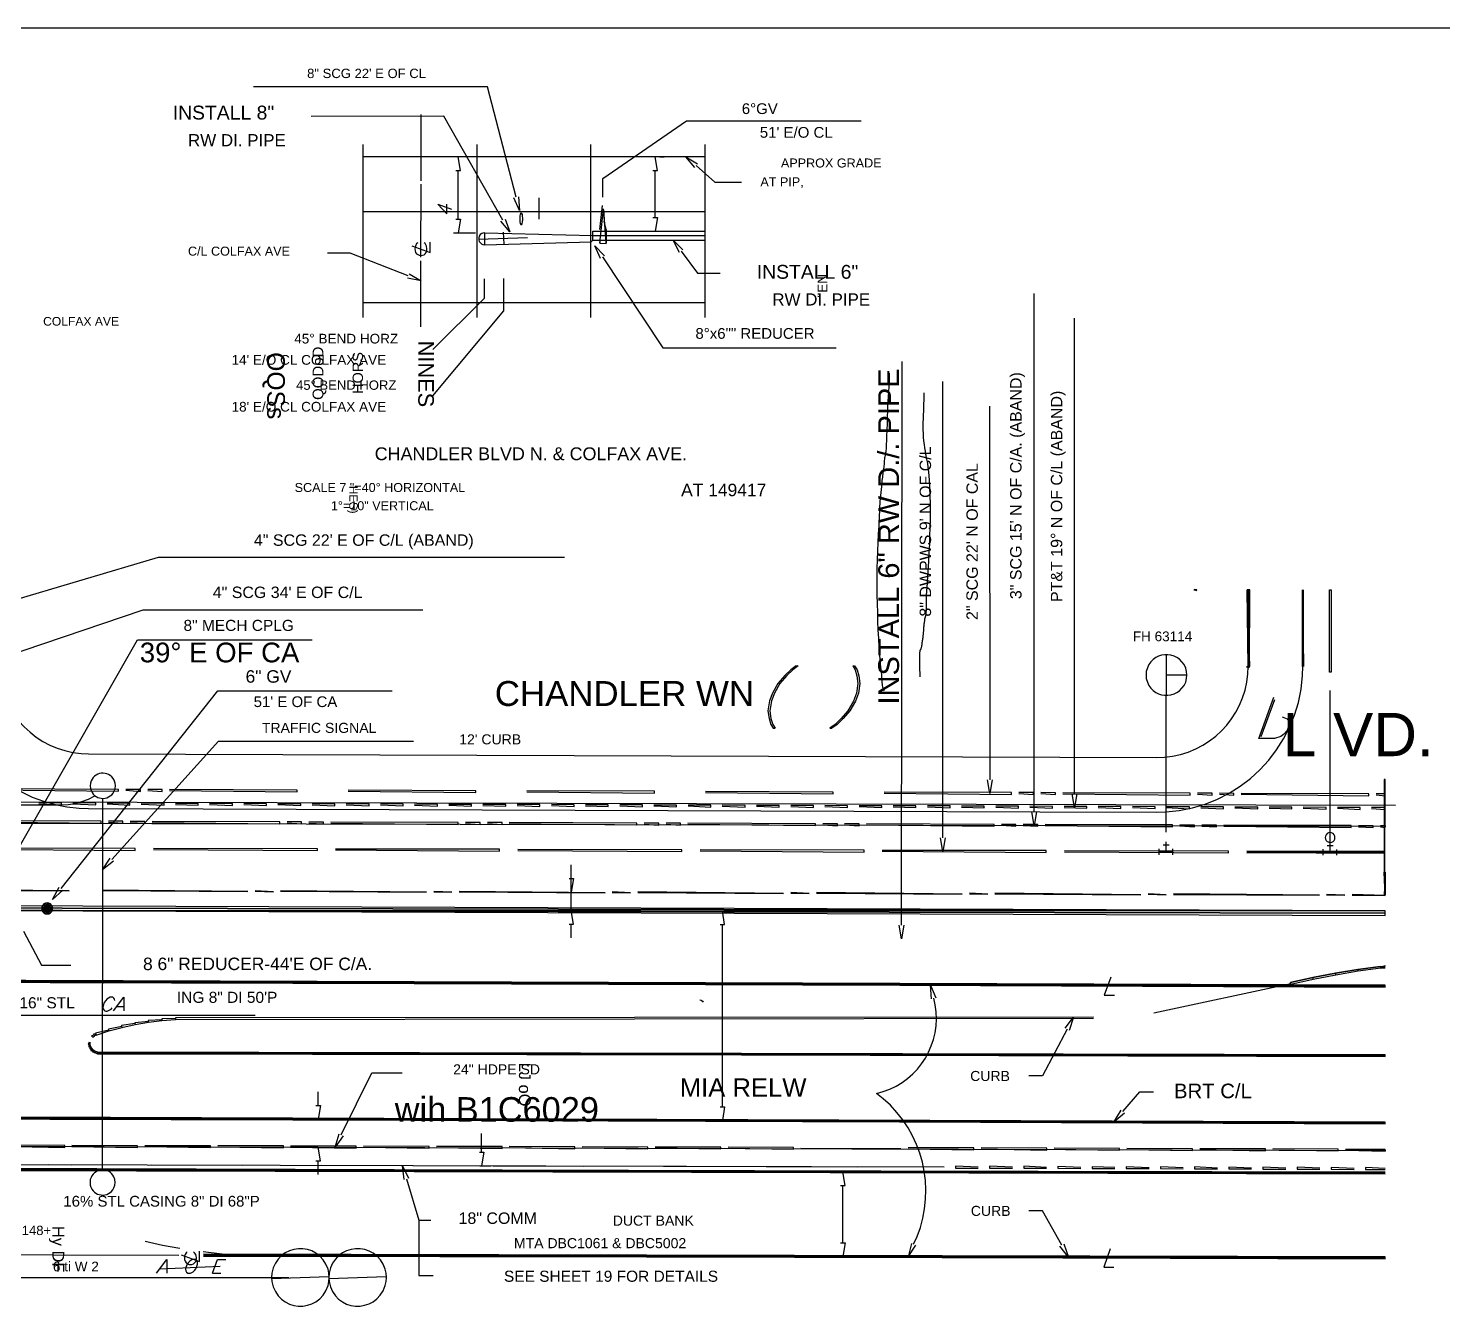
# Model space of a CAD drawing. Header units: feet. Extents: x 13 to 426, y 12 to 285.
# Drawn here: x 151 to 306.3, y 144.6 to 284.9 of the extents above; entities that cross this region are included whole.
import ezdxf
from ezdxf.enums import TextEntityAlignment as Align

# ---------------------------------------------------------------- set-up
doc = ezdxf.new("R2010")
doc.units = ezdxf.units.FT
for name, color, linetype in [('AGUA', 1, 'CONTINUOUS'), ('AGUA_HIERRO', 5, 'CONTINUOUS'), ('CABLEADO', 4, 'CONTINUOUS'), ('DRENAJE', 3, 'CONTINUOUS'), ('EJE_VIA', 7, 'CONTINUOUS'), ('GAS', 30, 'CONTINUOUS'), ('TEXTO', 7, 'CONTINUOUS')]:
    doc.layers.add(name, color=color, linetype=linetype)
doc.styles.add('CAD_TEXT', font='Arial')

msp = doc.modelspace()

# ---------------------------------------------------------------- linework, layer by layer
at = {"layer": 'AGUA'}
for p, q in [((246.87, 186.53), (246.92, 248.37)), ((251.4, 196.12), (251.4, 246.17)), ((275.9, 196.73), (275.92, 211.73)), ((51.04, 200.28), (301.08, 199.7)), ((51.15, 197.95), (300.03, 197.37)), ((148.33, 176.65), (175.92, 176.65))]:
    msp.add_line(p, q, dxfattribs=at)
for points in [[(203.12, 263.87), (196.65, 275.28), (182.08, 275.25)], [(214.03, 259.83), (220.68, 249.85), (239.7, 249.85)], [(245.52, 247.09), (245.52, 246.91), (245.52, 246.72), (245.51, 246.54), (245.51, 246.35), (245.5, 246.16), (245.49, 245.97), (245.48, 245.79), (245.47, 245.6), (245.46, 245.42), (245.45, 245.23), (245.44, 245.05), (245.43, 244.87), (245.41, 244.69), (245.4, 244.52), (245.39, 244.35), (245.37, 244.18), (245.36, 243.94), (245.34, 243.71), (245.33, 243.47), (245.32, 243.23), (245.31, 242.99), (245.31, 242.74), (245.3, 242.5), (245.3, 242.26), (245.29, 242.02), (245.28, 241.78), (245.28, 241.54), (245.27, 241.3), (245.26, 241.07), (245.25, 240.84), (245.24, 240.62), (245.23, 240.4), (245.22, 240.26), (245.22, 240.12), (245.21, 239.98), (245.21, 239.84), (245.2, 239.69), (245.2, 239.55), (245.19, 239.41), (245.19, 239.28), (245.18, 239.14), (245.18, 239), (245.17, 238.86), (245.16, 238.73), (245.14, 238.6), (245.13, 238.47), (245.11, 238.34), (245.08, 238.21), (245.05, 238.06), (245.02, 237.91), (245, 237.78), (244.98, 237.64), (244.97, 237.51), (244.95, 237.37), (244.95, 237.22), (244.94, 237.05), (244.93, 236.91), (244.92, 236.77), (244.9, 236.64), (244.87, 236.52), (244.85, 236.39), (244.83, 236.27), (244.81, 236.15), (244.8, 236.03), (244.78, 235.84), (244.77, 235.66), (244.75, 235.48), (244.72, 235.3), (244.7, 235.11), (244.68, 234.93), (244.66, 234.75), (244.65, 234.57), (244.63, 234.4), (244.62, 234.23), (244.6, 234.06), (244.58, 233.9), (244.56, 233.74), (244.54, 233.58), (244.52, 233.42), (244.51, 233.26), (244.49, 233.08), (244.48, 232.9), (244.47, 232.72), (244.46, 232.53), (244.45, 232.35), (244.45, 232.16), (244.44, 231.98), (244.43, 231.79), (244.42, 231.61), (244.41, 231.43), (244.4, 231.24), (244.4, 231.06), (244.39, 230.88), (244.38, 230.7), (244.37, 230.53), (244.36, 230.35), (244.3, 229.43), (244.25, 228.49), (244.22, 227.55), (244.19, 226.59), (244.17, 225.64), (244.16, 224.68), (244.16, 223.71), (244.17, 222.75), (244.19, 221.79), (244.21, 220.83), (244.24, 219.87), (244.28, 218.92), (244.33, 217.98), (244.38, 217.05), (244.44, 216.13), (244.51, 215.22), (244.52, 215.07), (244.54, 214.92), (244.56, 214.77), (244.58, 214.63), (244.6, 214.49), (244.62, 214.35), (244.63, 214.2), (244.65, 214.06), (244.66, 213.86), (244.67, 213.76), (244.68, 213.65), (244.68, 213.55), (244.69, 213.45), (244.7, 213.35), (244.71, 213.15), (244.73, 212.97), (244.75, 212.8), (244.78, 212.66), (244.81, 212.55), (244.84, 212.45), (244.88, 212.34), (244.92, 212.23)], [(249.31, 244.91), (249.3, 244.52), (249.3, 244.12), (249.29, 243.72), (249.27, 243.32), (249.26, 242.91), (249.24, 242.5), (249.23, 242.09), (249.22, 241.68), (249.22, 241.27), (249.22, 240.86), (249.23, 240.46), (249.25, 240.06), (249.28, 239.66), (249.33, 239.27), (249.38, 238.88), (249.45, 238.51), (249.47, 238.4), (249.49, 238.29), (249.5, 238.18), (249.52, 238.07), (249.54, 237.96), (249.55, 237.85), (249.57, 237.74), (249.6, 237.63), (249.63, 237.5), (249.67, 237.37), (249.7, 237.23), (249.73, 237.12), (249.83, 236.22), (249.9, 235.37), (249.95, 234.51), (249.98, 233.64), (250, 232.77), (250, 231.88), (250, 231), (249.98, 230.11), (249.95, 229.22), (249.92, 228.34), (249.87, 227.46), (249.82, 226.59), (249.77, 225.73), (249.72, 224.88), (249.66, 224.04), (249.6, 223.22), (249.59, 223.03), (249.58, 222.85), (249.58, 222.67), (249.58, 222.48), (249.58, 222.3), (249.58, 222.12), (249.58, 221.94), (249.58, 221.76), (249.58, 221.57), (249.57, 221.39), (249.57, 221.21), (249.55, 221.03), (249.54, 220.85), (249.52, 220.67), (249.49, 220.49), (249.45, 220.31), (249.43, 220.2), (249.4, 220.09), (249.38, 219.98), (249.37, 219.87), (249.35, 219.77), (249.33, 219.66), (249.32, 219.55), (249.31, 219.44), (249.3, 219.33), (249.29, 219.23), (249.28, 219.13), (249.27, 219.03), (249.26, 218.83), (249.25, 218.63), (249.24, 218.44), (249.22, 218.25), (249.2, 218.04), (249.18, 217.94), (249.16, 217.84), (249.14, 217.73), (249.12, 217.62), (249.11, 217.51), (249.09, 217.4), (249.08, 217.29), (249.06, 217.18), (249.04, 217.07), (249.02, 216.97), (248.97, 216.84), (248.92, 216.72), (248.89, 216.62), (248.85, 216.36), (248.84, 216.19), (248.83, 216.02), (248.82, 215.85), (248.82, 215.67), (248.82, 215.5), (248.82, 215.32), (248.83, 215.15), (248.83, 214.97), (248.84, 214.8), (248.85, 214.62), (248.85, 214.45), (248.86, 214.28), (248.86, 214.1), (248.87, 213.93), (248.87, 213.76)], [(264.55, 200.95), (278.55, 200.8), (278.55, 201), (264.55, 201.05)]]:
    msp.add_lwpolyline(points, dxfattribs=at)
at = {"layer": 'AGUA_HIERRO'}
for points in [[(136.58, 188.42), (136.58, 188.17), (299.95, 187.6), (299.95, 188.1), (136.58, 188.67), (136.58, 188.42)], [(136.58, 188.17), (299.95, 187.85), (299.95, 188.1)], [(299.95, 187.6), (299.95, 187.85), (136.58, 188.17)]]:
    msp.add_lwpolyline(points, dxfattribs=at)
at = {"layer": 'CABLEADO'}
msp.add_line((51.39, 162.56), (300.02, 161.81), dxfattribs=at)
at = {"layer": 'DRENAJE'}
msp.add_lwpolyline([(185.35, 163.52), (188.73, 170.33), (192.05, 170.33)], dxfattribs=at)
at = {"layer": 'EJE_VIA'}
for p, q in [((194.13, 268.2), (194.13, 275.45)), ((223.25, 274.77), (242.43, 274.77)), ((187.77, 253.2), (187.77, 272.17)), ((200.28, 253.2), (200.28, 272.17)), ((212.78, 253.2), (212.78, 272.17)), ((225.3, 253.2), (225.3, 272.17)), ((187.77, 270.85), (225.3, 270.85)), ((220.33, 270.83), (220.83, 270.83)), ((198.2, 263.98), (198.2, 269.33)), ((219.83, 264.17), (219.83, 269.33)), ((194.12, 259.8), (194.13, 267.8)), ((195.97, 265.63), (197.47, 265.08)), ((207.08, 263.97), (207.08, 266.33)), ((213.75, 262.85), (214.03, 265.48)), ((187.77, 264.83), (225.3, 264.83)), ((213.75, 261.33), (214.17, 265.1)), ((214.45, 261.32), (214.2, 265)), ((214.2, 264.33), (214.22, 263.72)), ((197.7, 262.48), (200.12, 262.48)), ((201.12, 262.48), (212.97, 262.17)), ((201.12, 261.15), (201.12, 262.48)), ((203.15, 262.55), (203.2, 261.22)), ((212.97, 262.67), (225.3, 262.67)), ((214.43, 262.83), (214.23, 263.77)), ((200.45, 261.8), (205.82, 261.97)), ((201.12, 261.15), (212.8, 261.5)), ((212.97, 262.17), (225.3, 262.17)), ((212.97, 261.67), (225.3, 261.67)), ((213.75, 261.87), (213.77, 261.33)), ((213.77, 261.33), (214.45, 261.32)), ((194.12, 252.15), (194.12, 259.4)), ((203.22, 253.93), (203.22, 257.45)), ((187.77, 254.83), (225.3, 254.83)), ((195.43, 244.58), (203.22, 253.93)), ((265.85, 200.93), (265.85, 253.13)), ((284.78, 223.33), (285.07, 214.9)), ((284.78, 223.33), (284.92, 214.9)), ((290.88, 223.32), (290.97, 214.9)), ((290.88, 223.32), (290.92, 214.9)), ((275.93, 211.73), (275.95, 216.22)), ((286.07, 207.02), (287.72, 211.52)), ((286.35, 207.23), (287.85, 211.3)), ((293.9, 194.52), (293.92, 212.28)), ((157.65, 205.32), (274.88, 204.92)), ((159.18, 159.68), (159.2, 200.43)), ((157.63, 199.32), (170.22, 199.28)), ((170.22, 199.28), (262.05, 198.97)), ((262.05, 198.97), (274.87, 198.92)), ((275.9, 194.57), (275.9, 195.65)), ((275.13, 194.25), (275.13, 194.9)), ((275.13, 194.57), (276.65, 194.57)), ((275.57, 195.33), (276.22, 195.33)), ((276.65, 194.25), (276.65, 194.9)), ((293.13, 194.2), (293.13, 194.85)), ((293.13, 194.52), (294.65, 194.52)), ((293.57, 195.28), (294.22, 195.27)), ((294.65, 194.2), (294.65, 194.83)), ((210.62, 188.15), (210.62, 193.13)), ((227.08, 188.1), (228.2, 188.1)), ((210.62, 185.15), (210.62, 186.65)), ((227.2, 166.58), (227.2, 186.6)), ((274.57, 176.9), (289.58, 180.13)), ((160.78, 177.62), (161.5, 177.62)), ((182.83, 166.73), (182.83, 168.23)), ((225.65, 165.08), (228.2, 165.08)), ((200.78, 161.63), (200.78, 163.68)), ((149.5, 160.27), (251.53, 160)), ((153.25, 160.27), (155.75, 160.25)), ((164.5, 160.23), (174.5, 160.2)), ((182.83, 159.18), (182.83, 160.68)), ((183.25, 160.18), (193.25, 160.15)), ((200.57, 160.13), (201.78, 160.13)), ((202, 160.13), (212, 160.1)), ((220.75, 160.08), (223.25, 160.07)), ((232, 160.05), (242, 160.02)), ((240.92, 159.48), (241.42, 159.48)), ((240.42, 151.67), (240.42, 157.98)), ((165.5, 148.83), (172.1, 149.12)), ((239.43, 150.17), (239.92, 150.17)), ((148.32, 147.88), (179.63, 147.88)), ((171.23, 148.33), (172.17, 148.33))]:
    msp.add_line(p, q, dxfattribs=at)
for points in [[(426.22, 284.92), (12.6, 284.92), (12.6, 12.08)], [(214.08, 266.4), (214.08, 268.45), (223.25, 274.77)], [(197.95, 269.33), (198.45, 269.33), (198.2, 270.83)], [(219.58, 269.33), (220.08, 269.33), (219.83, 270.83)], [(224.17, 269.65), (223.2, 270.83), (224.48, 270.03)], [(224.33, 269.85), (226.38, 268.02), (229.3, 268.02)], [(195.97, 265.63), (196.97, 264.55), (196.97, 265.62)], [(204.82, 266.43), (204.95, 264.92), (204.33, 266.32)], [(197.95, 263.98), (198.45, 263.98), (198.2, 262.48)], [(203.35, 263.98), (203.87, 262.57), (202.9, 263.75)], [(205.3, 264.02), (205.3, 264.13), (205.28, 264.27), (205.27, 264.38), (205.25, 264.48), (205.2, 264.61), (205.08, 264.63), (205.02, 264.52), (204.98, 264.32), (204.97, 264.2), (204.97, 263.82), (204.98, 263.7), (205.02, 263.5), (205.08, 263.39), (205.19, 263.39), (205.24, 263.51), (205.27, 263.65), (205.28, 263.77), (205.3, 263.88), (205.3, 264.02)], [(219.58, 264.17), (220.08, 264.17), (219.83, 262.67)], [(201.12, 262.48), (200.92, 262.45), (200.81, 262.4), (200.63, 262.28), (200.51, 262.11), (200.46, 261.92), (200.46, 261.73), (200.52, 261.54), (200.64, 261.37), (200.81, 261.23), (200.92, 261.18), (201.12, 261.15)], [(212.8, 261.5), (212.97, 261.67), (212.97, 262.67)], [(214.43, 262.83), (214.45, 261.5), (214.45, 261.33)], [(193.12, 261.05), (195.12, 260.33), (195.12, 261.47)], [(193.78, 261.38), (193.65, 261.3), (193.51, 261), (193.46, 260.73), (193.47, 260.51), (193.53, 260.33), (193.64, 260.19), (193.78, 260.09), (193.94, 260.02), (194.12, 260), (194.29, 260.02), (194.46, 260.08), (194.6, 260.19), (194.7, 260.33), (194.77, 260.51), (194.78, 260.73), (194.72, 261), (194.58, 261.3), (194.47, 261.38)], [(213.83, 259.68), (213.2, 261.07), (214.25, 259.97)], [(222.48, 260.32), (221.8, 261.67), (222.88, 260.6)], [(192.73, 257.75), (186.35, 260.25), (183.87, 260.25)], [(222.68, 260.47), (224.47, 258.05), (226.97, 258.05)], [(192.82, 257.98), (194.13, 257.22), (192.63, 257.52)], [(201.07, 257.42), (201.07, 255.27), (195.43, 249.68)], [(278.95, 223.33), (279.27, 223.33), (279, 223.35)], [(278.95, 223.35), (279.23, 223.23), (279.27, 223.35)], [(284.77, 214.9), (284.92, 214.9), (284.78, 223.33)], [(285.07, 214.9), (284.93, 223.33), (284.78, 223.33)], [(284.78, 223.33), (284.92, 214.9), (285.07, 214.9)], [(285.07, 214.9), (285.08, 223.33), (284.93, 223.33)], [(290.87, 214.9), (290.88, 223.32)], [(290.88, 223.32), (290.92, 214.9)], [(290.97, 214.9), (290.93, 223.32)], [(290.97, 214.9), (290.98, 223.32)], [(293.83, 214.28), (293.83, 223.32), (294.03, 223.32), (294.03, 214.28), (293.83, 214.28)], [(147.92, 191.42), (163.03, 217.82), (182.18, 217.82)], [(275.93, 213.97), (278.18, 213.97), (278.15, 214.35), (278.05, 214.73), (277.87, 215.11), (277.64, 215.42), (277.38, 215.69), (277.08, 215.9), (276.77, 216.05), (276.43, 216.15), (276.09, 216.2), (275.75, 216.2), (275.41, 216.15), (275.08, 216.04), (274.77, 215.88), (274.49, 215.68), (274.23, 215.42), (274.02, 215.12), (273.85, 214.77), (273.73, 214.37), (273.7, 213.98), (273.73, 213.58), (273.85, 213.18), (274.01, 212.83), (274.22, 212.52), (274.48, 212.27), (274.76, 212.06), (275.07, 211.9), (275.4, 211.8), (275.74, 211.74), (276.09, 211.74), (276.43, 211.79), (276.77, 211.89), (277.08, 212.04), (277.38, 212.25), (277.64, 212.51), (277.87, 212.83), (278.05, 213.2), (278.15, 213.57), (278.18, 213.97)], [(147.68, 215.35), (147.72, 214.53), (147.83, 213.63), (148.01, 212.76), (148.28, 211.92), (148.61, 211.11), (149.01, 210.34), (149.48, 209.6), (150, 208.92), (150.58, 208.28), (151.22, 207.69), (151.9, 207.16), (152.63, 206.69), (153.4, 206.29), (154.21, 205.95), (155.05, 205.68), (155.92, 205.48), (156.82, 205.37), (157.65, 205.32)], [(235.3, 214.98), (234.72, 214.55), (234.05, 213.9), (233.3, 213.05), (232.7, 211.98), (232.38, 211.13), (232.2, 210.05), (232.32, 209.2), (232.52, 208.55), (232.78, 208.12), (233, 208.12)], [(235.3, 214.98), (235.52, 214.98), (234.92, 214.55), (234.27, 213.9), (233.52, 213.05), (232.92, 211.98), (232.6, 211.12), (232.42, 210.05), (232.53, 209.2), (232.73, 208.55), (233, 208.12)], [(241.52, 214.97), (241.78, 214.53), (241.97, 213.88), (242.08, 213.03), (241.92, 211.97), (241.6, 211.1), (240.98, 210.03), (240.25, 209.18), (239.58, 208.53), (239, 208.12), (239.22, 208.12)], [(241.52, 214.97), (241.72, 214.97), (242, 214.53), (242.18, 213.88), (242.3, 213.03), (242.13, 211.97), (241.82, 211.1), (241.2, 210.03), (240.47, 209.18), (239.8, 208.53), (239.22, 208.12)], [(274.87, 198.92), (275.87, 198.95), (277.35, 199.1), (278.8, 199.39), (280.19, 199.81), (281.53, 200.34), (282.81, 201), (284.02, 201.76), (285.15, 202.62), (286.2, 203.58), (287.17, 204.63), (288.03, 205.76), (288.8, 206.96), (289.46, 208.24), (290, 209.57), (290.43, 210.97), (290.72, 212.41), (290.88, 213.9), (290.92, 214.9)], [(274.88, 204.92), (275.72, 204.95), (276.62, 205.06), (277.49, 205.26), (278.34, 205.52), (279.15, 205.86), (279.92, 206.26), (280.65, 206.73), (281.34, 207.25), (281.97, 207.84), (282.56, 208.47), (283.08, 209.15), (283.55, 209.88), (283.96, 210.65), (284.3, 211.46), (284.57, 212.31), (284.76, 213.18), (284.88, 214.08), (284.92, 214.9)], [(285.07, 214.9), (284.98, 214.77), (284.83, 214.77), (284.77, 214.9)], [(141.8, 213.33), (141.97, 212.35), (142.27, 211.03), (142.68, 209.76), (143.19, 208.53), (143.8, 207.37), (144.49, 206.26), (145.27, 205.22), (146.13, 204.25), (147.07, 203.35), (148.07, 202.53), (149.14, 201.79), (150.27, 201.14), (151.45, 200.58), (152.68, 200.12), (153.96, 199.76), (155.27, 199.5), (156.62, 199.35), (157.63, 199.32)], [(154.62, 190.53), (171.82, 212.22), (190.97, 212.22)], [(288.65, 209.37), (289.2, 209.15), (289.35, 208.93), (289.4, 208.5), (289.17, 207.87), (288.8, 207.43), (288.5, 207.22), (287.78, 207.02), (286.07, 207.02)], [(160.2, 193.72), (171.92, 206.72), (193.3, 206.72)], [(160.58, 201.82), (160.55, 202.12), (160.45, 202.42), (160.33, 202.62), (160.18, 202.79), (160.02, 202.94), (159.84, 203.05), (159.65, 203.13), (159.45, 203.18), (159.25, 203.2), (159.04, 203.19), (158.84, 203.15), (158.65, 203.09), (158.47, 202.99), (158.3, 202.87), (158.15, 202.72), (158.02, 202.55), (157.92, 202.35), (157.85, 202.12), (157.82, 201.82), (157.85, 201.52), (157.92, 201.29), (158.02, 201.08), (158.15, 200.91), (158.3, 200.76), (158.47, 200.64), (158.65, 200.54), (158.84, 200.48), (159.04, 200.44), (159.25, 200.43), (159.45, 200.46), (159.65, 200.51), (159.84, 200.59), (160.02, 200.7), (160.18, 200.84), (160.33, 201.01), (160.45, 201.22), (160.55, 201.52), (160.58, 201.82)], [(256.8, 202.48), (256.55, 200.98), (256.3, 202.48)], [(299.9, 192.33), (299.95, 202.5), (299.85, 202.5), (299.85, 192.33)], [(146.93, 201.37), (160.93, 201.22), (160.93, 201.42), (146.93, 201.47)], [(148.85, 199.72), (154.65, 199.72), (155.42, 199.77), (156.18, 199.88), (156.92, 200.08), (157.65, 200.35), (158.33, 200.7)], [(161.73, 201.32), (163.33, 201.2), (163.33, 201.4), (161.73, 201.42)], [(161.73, 201.32), (163.33, 201.2), (163.33, 201.4), (161.73, 201.42)], [(164.13, 201.3), (165.73, 201.2), (165.73, 201.4), (164.13, 201.4)], [(164.13, 201.3), (165.73, 201.2), (165.73, 201.4), (164.13, 201.4)], [(166.53, 201.3), (180.53, 201.15), (180.53, 201.35), (166.53, 201.4)], [(186.13, 201.23), (200.15, 201.08), (200.15, 201.28), (186.13, 201.33)], [(205.75, 201.15), (219.75, 201.02), (219.75, 201.22), (205.75, 201.25)], [(225.35, 201.08), (239.35, 200.93), (239.35, 201.13), (225.35, 201.18)], [(244.95, 201.02), (258.95, 200.87), (258.95, 201.07), (244.95, 201.12)], [(259.75, 200.97), (261.35, 200.87), (261.35, 201.07), (259.75, 201.07)], [(259.75, 200.97), (261.35, 200.87), (261.35, 201.07), (259.75, 201.07)], [(262.15, 200.97), (263.75, 200.85), (263.75, 201.05), (262.15, 201.07)], [(262.15, 200.97), (263.75, 200.85), (263.75, 201.05), (262.15, 201.07)], [(266.1, 200.93), (265.85, 199.43), (265.6, 200.93)], [(279.35, 200.9), (280.95, 200.8), (280.95, 201), (279.35, 201)], [(279.35, 200.9), (280.95, 200.8), (280.95, 201), (279.35, 201)], [(281.75, 200.9), (283.35, 200.78), (283.35, 200.98), (281.75, 201)], [(281.75, 200.9), (283.35, 200.78), (283.35, 200.98), (281.75, 201)], [(284.15, 200.88), (298.15, 200.73), (298.15, 200.93), (284.15, 200.98)], [(298.95, 200.83), (299.95, 200.73), (299.95, 200.93), (298.95, 200.93)], [(298.95, 200.83), (299.95, 200.73), (299.95, 200.93), (298.95, 200.93)], [(152.18, 199.85), (154.68, 199.73), (154.68, 199.93), (152.18, 199.95)], [(155.93, 199.83), (158.43, 199.72), (158.43, 199.92), (155.93, 199.93)], [(159.68, 199.82), (162.18, 199.7), (162.18, 199.9), (159.68, 199.92)], [(163.43, 199.8), (165.93, 199.7), (165.93, 199.9), (163.43, 199.9)], [(167.18, 199.78), (169.68, 199.68), (169.68, 199.88), (167.18, 199.88)], [(170.93, 199.78), (173.43, 199.67), (173.43, 199.87), (170.93, 199.88)], [(174.68, 199.77), (177.18, 199.65), (177.18, 199.85), (174.68, 199.87)], [(178.43, 199.75), (180.93, 199.65), (180.93, 199.85), (178.43, 199.85)], [(182.18, 199.73), (184.68, 199.63), (184.68, 199.83), (182.18, 199.83)], [(185.93, 199.73), (188.43, 199.62), (188.43, 199.82), (185.93, 199.83)], [(189.68, 199.72), (192.18, 199.6), (192.18, 199.8), (189.68, 199.82)], [(193.43, 199.7), (195.93, 199.58), (195.93, 199.78), (193.43, 199.8)], [(197.18, 199.68), (199.68, 199.58), (199.68, 199.78), (197.18, 199.78)], [(200.93, 199.67), (203.43, 199.57), (203.43, 199.77), (200.93, 199.77)], [(204.68, 199.67), (207.18, 199.55), (207.18, 199.75), (204.68, 199.77)], [(208.43, 199.65), (210.93, 199.53), (210.93, 199.73), (208.43, 199.75)], [(212.18, 199.63), (214.68, 199.53), (214.68, 199.73), (212.18, 199.73)], [(215.93, 199.62), (218.43, 199.52), (218.43, 199.72), (215.93, 199.72)], [(219.68, 199.6), (222.18, 199.5), (222.18, 199.7), (219.68, 199.7)], [(223.43, 199.6), (225.93, 199.48), (225.93, 199.68), (223.43, 199.7)], [(227.18, 199.58), (229.7, 199.47), (229.7, 199.67), (227.18, 199.68)], [(230.95, 199.57), (233.45, 199.47), (233.45, 199.67), (230.95, 199.67)], [(234.7, 199.55), (237.2, 199.45), (237.2, 199.65), (234.7, 199.65)], [(238.45, 199.55), (240.95, 199.43), (240.95, 199.63), (238.45, 199.65)], [(242.2, 199.53), (244.7, 199.42), (244.7, 199.62), (242.2, 199.63)], [(245.95, 199.52), (248.45, 199.42), (248.45, 199.62), (245.95, 199.62)], [(249.7, 199.5), (252.2, 199.4), (252.2, 199.6), (249.7, 199.6)], [(253.45, 199.48), (255.95, 199.38), (255.95, 199.58), (253.45, 199.58)], [(257.2, 199.48), (259.7, 199.37), (259.7, 199.57), (257.2, 199.58)], [(260.95, 199.47), (263.45, 199.35), (263.45, 199.55), (260.95, 199.57)], [(261.67, 198.95), (261.42, 197.45), (261.17, 198.95)], [(264.7, 199.45), (267.2, 199.35), (267.2, 199.55), (264.7, 199.55)], [(268.45, 199.43), (270.95, 199.33), (270.95, 199.53), (268.45, 199.53)], [(272.2, 199.43), (274.7, 199.32), (274.7, 199.52), (272.2, 199.53)], [(275.95, 199.42), (278.45, 199.3), (278.45, 199.5), (275.95, 199.52)], [(279.7, 199.4), (282.2, 199.3), (282.2, 199.5), (279.7, 199.5)], [(283.45, 199.38), (285.95, 199.28), (285.95, 199.48), (283.45, 199.48)], [(287.2, 199.37), (289.7, 199.27), (289.7, 199.47), (287.2, 199.47)], [(290.95, 199.37), (293.45, 199.25), (293.45, 199.45), (290.95, 199.47)], [(294.7, 199.35), (297.2, 199.23), (297.2, 199.43), (294.7, 199.45)], [(298.45, 199.33), (299.95, 199.23), (299.95, 199.43), (298.45, 199.43)], [(298.45, 199.33), (299.95, 199.23), (299.95, 199.43), (298.45, 199.43)], [(145.02, 197.87), (159.02, 197.72), (159.02, 197.92), (145.02, 197.97)], [(159.82, 197.82), (161.42, 197.72), (161.42, 197.92), (159.82, 197.92)], [(159.82, 197.82), (161.42, 197.72), (161.42, 197.92), (159.82, 197.92)], [(162.22, 197.8), (163.82, 197.7), (163.82, 197.9), (162.22, 197.9)], [(162.22, 197.8), (163.82, 197.7), (163.82, 197.9), (162.22, 197.9)], [(164.62, 197.8), (178.62, 197.65), (178.62, 197.85), (164.62, 197.9)], [(179.42, 197.75), (181.02, 197.65), (181.02, 197.85), (179.42, 197.85)], [(179.42, 197.75), (181.02, 197.65), (181.02, 197.85), (179.42, 197.85)], [(181.82, 197.73), (183.42, 197.63), (183.42, 197.83), (181.82, 197.83)], [(181.82, 197.73), (183.42, 197.63), (183.42, 197.83), (181.82, 197.83)], [(184.22, 197.73), (198.22, 197.58), (198.22, 197.78), (184.22, 197.83)], [(199.02, 197.68), (200.62, 197.57), (200.62, 197.77), (199.02, 197.78)], [(199.02, 197.68), (200.62, 197.57), (200.62, 197.77), (199.02, 197.78)], [(201.42, 197.67), (203.02, 197.57), (203.02, 197.77), (201.42, 197.77)], [(201.42, 197.67), (203.02, 197.57), (203.02, 197.77), (201.42, 197.77)], [(203.82, 197.67), (217.82, 197.52), (217.82, 197.72), (203.82, 197.77)], [(218.62, 197.62), (220.22, 197.5), (220.22, 197.7), (218.62, 197.72)], [(218.62, 197.62), (220.22, 197.5), (220.22, 197.7), (218.62, 197.72)], [(221.02, 197.6), (222.62, 197.5), (222.62, 197.7), (221.02, 197.7)], [(221.02, 197.6), (222.62, 197.5), (222.62, 197.7), (221.02, 197.7)], [(223.42, 197.6), (237.42, 197.45), (237.42, 197.65), (223.42, 197.7)], [(238.22, 197.55), (239.82, 197.43), (239.82, 197.63), (238.22, 197.65)], [(238.22, 197.55), (239.82, 197.43), (239.82, 197.63), (238.22, 197.65)], [(240.62, 197.53), (242.22, 197.43), (242.22, 197.63), (240.62, 197.63)], [(240.62, 197.53), (242.22, 197.43), (242.22, 197.63), (240.62, 197.63)], [(243.02, 197.53), (257.02, 197.38), (257.02, 197.58), (243.02, 197.63)], [(257.82, 197.48), (259.42, 197.37), (259.42, 197.57), (257.82, 197.58)], [(257.82, 197.48), (259.42, 197.37), (259.42, 197.57), (257.82, 197.58)], [(260.22, 197.47), (261.82, 197.37), (261.82, 197.57), (260.22, 197.57)], [(260.22, 197.47), (261.82, 197.37), (261.82, 197.57), (260.22, 197.57)], [(262.62, 197.47), (276.62, 197.32), (276.62, 197.52), (262.62, 197.57)], [(277.42, 197.42), (279.02, 197.3), (279.02, 197.5), (277.42, 197.52)], [(277.42, 197.42), (279.02, 197.3), (279.02, 197.5), (277.42, 197.52)], [(279.82, 197.4), (281.42, 197.3), (281.42, 197.5), (279.82, 197.5)], [(279.82, 197.4), (281.42, 197.3), (281.42, 197.5), (279.82, 197.5)], [(282.22, 197.4), (296.22, 197.25), (296.22, 197.45), (282.22, 197.5)], [(297.02, 197.33), (298.62, 197.23), (298.62, 197.43), (297.02, 197.43)], [(297.02, 197.33), (298.62, 197.23), (298.62, 197.43), (297.02, 197.43)], [(299.42, 197.33), (299.95, 197.23), (299.95, 197.43), (299.42, 197.43)], [(299.42, 197.33), (299.95, 197.23), (299.95, 197.43), (299.42, 197.43)], [(251.65, 196.12), (251.4, 194.62), (251.15, 196.12)], [(294.43, 196.13), (294.42, 196.3), (294.33, 196.45), (294.22, 196.58), (294.07, 196.65), (293.9, 196.68), (293.73, 196.65), (293.58, 196.58), (293.47, 196.45), (293.38, 196.3), (293.37, 196.13), (293.38, 195.97), (293.46, 195.83), (293.56, 195.72), (293.68, 195.65), (293.82, 195.61), (293.96, 195.61), (294.1, 195.64), (294.22, 195.71), (294.33, 195.82), (294.42, 195.97), (294.43, 196.13)], [(144.75, 194.88), (162.75, 194.73), (162.75, 194.93), (144.75, 194.98)], [(164.75, 194.83), (182.75, 194.7), (182.75, 194.9), (164.75, 194.93)], [(184.75, 194.78), (202.75, 194.65), (202.75, 194.85), (184.75, 194.88)], [(204.75, 194.73), (222.75, 194.6), (222.75, 194.8), (204.75, 194.83)], [(224.75, 194.68), (242.75, 194.55), (242.75, 194.75), (224.75, 194.78)], [(244.75, 194.63), (262.75, 194.5), (262.75, 194.7), (244.75, 194.73)], [(264.75, 194.58), (282.75, 194.45), (282.75, 194.65), (264.75, 194.68)], [(284.75, 194.55), (299.95, 194.6), (284.75, 194.65)], [(284.75, 194.45), (299.95, 194.6), (284.75, 194.55)], [(284.75, 194.45), (299.95, 194.5)], [(299.95, 194.4), (284.75, 194.45)], [(160.38, 193.55), (159.18, 192.6), (160, 193.88)], [(210.37, 191.63), (210.87, 191.63), (210.62, 190.13)], [(299.95, 192.33), (299.83, 189.83)], [(299.95, 192.33), (299.93, 189.83), (299.85, 192.33)], [(139.52, 190.38), (155.52, 190.28), (139.52, 190.43)], [(154.8, 190.37), (153.68, 189.35), (154.42, 190.68)], [(159.12, 190.32), (175.12, 190.22), (159.12, 190.37)], [(175.92, 190.25), (177.92, 190.2), (175.92, 190.3)], [(175.92, 190.25), (177.92, 190.2), (175.92, 190.3)], [(178.72, 190.25), (194.72, 190.13), (178.72, 190.3)], [(195.52, 190.18), (197.52, 190.13), (195.52, 190.23)], [(195.52, 190.18), (197.52, 190.13), (195.52, 190.23)], [(198.32, 190.18), (214.32, 190.07), (198.32, 190.23)], [(215.12, 190.12), (217.12, 190.07), (215.12, 190.17)], [(215.12, 190.12), (217.12, 190.07), (215.12, 190.17)], [(217.92, 190.12), (233.92, 190), (217.92, 190.17)], [(234.72, 190.05), (236.72, 190), (234.72, 190.1)], [(234.72, 190.05), (236.72, 190), (234.72, 190.1)], [(237.52, 190.05), (253.52, 189.93), (237.52, 190.1)], [(254.32, 189.98), (256.32, 189.93), (254.32, 190.03)], [(254.32, 189.98), (256.32, 189.93), (254.32, 190.03)], [(257.12, 189.98), (273.12, 189.87), (257.12, 190.03)], [(273.92, 189.92), (275.92, 189.87), (273.92, 189.97)], [(273.92, 189.92), (275.92, 189.87), (273.92, 189.97)], [(276.72, 189.9), (292.72, 189.8), (276.72, 189.95)], [(293.52, 189.85), (295.52, 189.8), (293.52, 189.9)], [(293.52, 189.85), (295.52, 189.8), (293.52, 189.9)], [(296.32, 189.83), (299.95, 189.78), (296.32, 189.88)], [(296.32, 189.83), (299.95, 189.78), (296.32, 189.88)], [(136.58, 188.42), (299.95, 188.1), (136.58, 188.67)], [(136.58, 188.17), (299.95, 188.1), (136.58, 188.42)], [(152.53, 188.55), (152.5, 188.37), (153.1, 188.37)], [(152.5, 188.37), (152.53, 188.17), (153.1, 188.37)], [(152.62, 188.72), (152.53, 188.55), (153.1, 188.37)], [(152.53, 188.17), (152.62, 188), (153.1, 188.37)], [(152.75, 188.85), (152.62, 188.72), (153.1, 188.37)], [(152.62, 188), (152.75, 187.87), (153.1, 188.37)], [(152.92, 188.93), (152.75, 188.85), (153.1, 188.37)], [(152.75, 187.87), (152.92, 187.78), (153.1, 188.37)], [(153.1, 188.97), (152.92, 188.93), (153.1, 188.37)], [(152.92, 187.78), (153.1, 187.77), (153.1, 188.37)], [(153.28, 188.93), (153.1, 188.97), (153.1, 188.37)], [(153.45, 188.85), (153.28, 188.93), (153.1, 188.37)], [(153.58, 188.72), (153.45, 188.85), (153.1, 188.37)], [(153.67, 188.55), (153.58, 188.72), (153.1, 188.37)], [(153.7, 188.37), (153.67, 188.55), (153.1, 188.37)], [(153.1, 187.77), (153.28, 187.78), (153.1, 188.37)], [(153.28, 187.78), (153.45, 187.87), (153.1, 188.37)], [(153.45, 187.87), (153.58, 188), (153.1, 188.37)], [(153.58, 188), (153.67, 188.17), (153.1, 188.37)], [(153.67, 188.17), (153.7, 188.37), (153.1, 188.37)], [(210.37, 186.65), (210.87, 186.65), (210.62, 188.15)], [(226.95, 186.6), (227.45, 186.6), (227.2, 188.1)], [(247.12, 186.53), (246.87, 185.03), (246.62, 186.53)], [(150.5, 185.85), (152.47, 182.15), (155.7, 182.15)], [(296.98, 181.47), (296.95, 181.67), (294.48, 181.25), (294.52, 181.05)], [(296.98, 181.47), (294.52, 181.05), (294.48, 181.25), (296.95, 181.67), (296.98, 181.47)], [(299.47, 181.8), (299.43, 182), (296.95, 181.67), (296.98, 181.47)], [(299.47, 181.8), (296.98, 181.47), (296.95, 181.67), (299.43, 182), (299.47, 181.8)], [(299.43, 182), (299.93, 182.05)], [(299.95, 181.95), (299.43, 182), (299.47, 181.8), (299.95, 181.85)], [(299.93, 182.05), (299.45, 181.9), (299.47, 181.8)], [(299.93, 182.05), (299.47, 181.8), (299.95, 181.95)], [(299.95, 181.85), (299.47, 181.8), (299.95, 181.95)], [(140.08, 180.38), (140.02, 150.4), (167.55, 150.33)], [(140.08, 180.38), (299.95, 179.93), (140.08, 180.48)], [(140.08, 180.38), (299.95, 179.73), (299.95, 179.93), (140.08, 180.48)], [(140.08, 180.28), (299.95, 179.93), (140.08, 180.38)], [(140.08, 180.28), (299.95, 179.83)], [(299.95, 179.73), (140.08, 180.28)], [(269.83, 180.83), (269.12, 178.83), (270.25, 178.83)], [(292.05, 180.58), (292.02, 180.78), (289.57, 180.23), (289.6, 180.03)], [(292.05, 180.58), (289.6, 180.03), (289.57, 180.23), (292.02, 180.78), (292.05, 180.58)], [(294.52, 181.05), (294.48, 181.25), (292.02, 180.78), (292.05, 180.58)], [(294.52, 181.05), (292.05, 180.58), (292.02, 180.78), (294.48, 181.25), (294.52, 181.05)], [(160.52, 178.25), (160.5, 178.4), (160.42, 178.53), (160.3, 178.62), (160, 178.62), (159.83, 178.53), (159.65, 178.4), (159.52, 178.25), (159.37, 178.03), (159.23, 177.68), (159.22, 177.51), (159.24, 177.36), (159.3, 177.24), (159.42, 177.13), (159.54, 177.1), (159.68, 177.1), (159.83, 177.15), (160.12, 177.32), (160.23, 177.47)], [(160.38, 177.12), (161.5, 178.62), (161.53, 177.12)], [(250.15, 178.43), (250.03, 179.95), (250.63, 178.57)], [(224.73, 178.35), (224.88, 178.3), (225.02, 178.17), (225.1, 178.07)], [(244.12, 168.05), (244.85, 168.27), (245.58, 168.53), (246.27, 168.87), (246.92, 169.26), (247.52, 169.7), (248.09, 170.2), (248.6, 170.74), (249.06, 171.33), (249.48, 171.95), (249.83, 172.61), (250.13, 173.29), (250.37, 174), (250.54, 174.73), (250.65, 175.48), (250.69, 176.23), (250.66, 177), (250.55, 177.77), (250.4, 178.5)], [(162.75, 175.72), (161.27, 175.5), (161.3, 175.3), (162.77, 175.62)], [(164.22, 175.97), (162.73, 175.82), (162.77, 175.62), (164.23, 175.87)], [(165.68, 176.15), (164.2, 176.07), (164.23, 175.87), (165.7, 176.05)], [(167.17, 176.27), (165.68, 176.25), (165.68, 176.05), (167.17, 176.17)], [(267.95, 176.43), (167.17, 176.37), (167.17, 176.17), (267.95, 176.33)], [(267.95, 176.43), (167.17, 176.37), (167.17, 176.17), (267.95, 176.33)], [(264.82, 175.22), (265.73, 176.43), (265.27, 174.98)], [(158.22, 174.47), (157.97, 174.4), (158.1, 174.23), (158.28, 174.38)], [(158.22, 174.47), (157.97, 174.4), (158.1, 174.23), (158.28, 174.38)], [(158.43, 174.57), (158.17, 174.55), (158.27, 174.38), (158.48, 174.48)], [(158.43, 174.57), (158.17, 174.55), (158.27, 174.38), (158.48, 174.48)], [(159.85, 175.02), (158.4, 174.67), (158.47, 174.47), (159.88, 174.92)], [(161.28, 175.4), (159.82, 175.12), (159.88, 174.92), (161.32, 175.3)], [(265.05, 175.1), (262.35, 169.98), (260.85, 169.98)], [(157.72, 173.68), (157.6, 173.45), (157.8, 173.45), (157.82, 173.68)], [(157.72, 173.68), (157.6, 173.45), (157.8, 173.45), (157.82, 173.68)], [(157.7, 173.45), (157.67, 173.18), (157.87, 173.25), (157.8, 173.48)], [(157.7, 173.45), (157.67, 173.18), (157.87, 173.25), (157.8, 173.48)], [(157.77, 173.22), (157.78, 172.95), (157.95, 173.05), (157.85, 173.27)], [(157.87, 173), (157.93, 172.73), (158.1, 172.87), (157.95, 173.07)], [(158.02, 172.8), (158.13, 172.57), (158.27, 172.73), (158.08, 172.88)], [(158.02, 172.8), (158.13, 172.57), (158.27, 172.73), (158.08, 172.88)], [(158.2, 172.65), (158.37, 172.47), (158.47, 172.63), (158.25, 172.73)], [(158.2, 172.65), (158.37, 172.47), (158.47, 172.63), (158.25, 172.73)], [(158.42, 172.55), (158.63, 172.4), (158.67, 172.6), (158.43, 172.65)], [(158.42, 172.55), (158.63, 172.4), (158.67, 172.6), (158.43, 172.65)], [(158.65, 172.5), (299.95, 172.3), (158.65, 172.6)], [(158.65, 172.5), (299.95, 172.1), (299.95, 172.3), (158.65, 172.6)], [(158.65, 172.4), (299.95, 172.3), (158.65, 172.5)], [(158.65, 172.4), (299.95, 172.2)], [(299.95, 172.1), (158.65, 172.4)], [(248.18, 151.52), (248.57, 152.37), (248.93, 153.37), (249.2, 154.39), (249.4, 155.42), (249.51, 156.45), (249.54, 157.48), (249.49, 158.51), (249.36, 159.52), (249.15, 160.53), (248.87, 161.51), (248.51, 162.47), (248.08, 163.4), (247.58, 164.3), (247, 165.17), (246.35, 165.99), (245.64, 166.76), (244.85, 167.48), (244.12, 168.05)], [(271.15, 166.07), (273.03, 168.23), (274.53, 168.23)], [(182.58, 166.73), (183.08, 166.73), (182.83, 165.23)], [(226.95, 166.58), (227.45, 166.58), (227.2, 165.08)], [(271.35, 165.9), (270.17, 164.93), (270.97, 166.22)], [(140.05, 165.38), (299.95, 164.93), (140.05, 165.48)], [(140.05, 165.38), (299.95, 164.73), (299.95, 164.93), (140.05, 165.48)], [(140.05, 165.28), (299.95, 164.93), (140.05, 165.38)], [(140.05, 165.28), (299.95, 164.83)], [(299.95, 164.73), (140.05, 165.28)], [(185.58, 163.42), (184.7, 162.18), (185.13, 163.63)], [(147.82, 162.28), (155.02, 162.15), (155.02, 162.35), (147.82, 162.38)], [(155.82, 162.25), (163.02, 162.13), (163.02, 162.33), (155.82, 162.35)], [(163.82, 162.23), (171.02, 162.12), (171.02, 162.32), (163.82, 162.33)], [(171.82, 162.22), (179.02, 162.1), (179.02, 162.3), (171.82, 162.32)], [(179.82, 162.18), (187.02, 162.07), (187.02, 162.27), (179.82, 162.28)], [(182.58, 160.68), (183.08, 160.68), (182.83, 162.18)], [(187.82, 162.17), (195.02, 162.05), (195.02, 162.25), (187.82, 162.27)], [(195.82, 162.15), (203.02, 162.03), (203.02, 162.23), (195.82, 162.25)], [(200.53, 161.63), (201.03, 161.63), (200.78, 160.13)], [(203.82, 162.13), (211.02, 162), (211.02, 162.2), (203.82, 162.23)], [(211.82, 162.1), (219.02, 161.98), (219.02, 162.18), (211.82, 162.2)], [(219.82, 162.08), (227.02, 161.97), (227.02, 162.17), (219.82, 162.18)], [(227.82, 162.07), (235.02, 161.95), (235.02, 162.15), (227.82, 162.17)], [(235.82, 162.05), (242.83, 162.02), (246.8, 162.02)], [(247.6, 162), (254.8, 161.88), (254.8, 162.08), (247.6, 162.1)], [(255.6, 161.98), (262.8, 161.85), (262.8, 162.05), (255.6, 162.08)], [(263.6, 161.95), (270.8, 161.83), (270.8, 162.03), (263.6, 162.05)], [(271.6, 161.92), (278.8, 161.8), (278.8, 162), (271.6, 162.02)], [(279.6, 161.9), (286.8, 161.77), (286.8, 161.97), (279.6, 162)], [(287.6, 161.87), (294.8, 161.75), (294.8, 161.95), (287.6, 161.97)], [(295.6, 161.83), (299.95, 161.73), (299.95, 161.93), (295.6, 161.93)], [(192.28, 158.63), (192.08, 160.13), (192.77, 158.78)], [(255.28, 159.98), (252.78, 160.08), (252.78, 159.88), (255.28, 159.88)], [(259.03, 159.97), (256.53, 160.08), (256.53, 159.88), (259.03, 159.87)], [(262.78, 159.95), (260.28, 160.07), (260.28, 159.87), (262.78, 159.85)], [(266.53, 159.93), (264.03, 160.05), (264.03, 159.85), (266.53, 159.83)], [(270.28, 159.93), (267.78, 160.03), (267.78, 159.83), (270.28, 159.83)], [(274.03, 159.92), (271.53, 160.02), (271.53, 159.82), (274.03, 159.82)], [(277.78, 159.9), (275.28, 160.02), (275.28, 159.82), (277.78, 159.8)], [(281.53, 159.88), (279.03, 160), (279.03, 159.8), (281.53, 159.78)], [(285.28, 159.88), (282.78, 159.98), (282.78, 159.78), (285.28, 159.78)], [(289.03, 159.87), (286.53, 159.97), (286.53, 159.77), (289.03, 159.77)], [(292.78, 159.85), (290.28, 159.97), (290.28, 159.77), (292.78, 159.75)], [(296.53, 159.83), (294.03, 159.95), (294.03, 159.75), (296.53, 159.73)], [(299.95, 159.83), (297.78, 159.93), (297.78, 159.73), (299.95, 159.73)], [(147.63, 159.82), (299.95, 159.43)], [(299.95, 159.33), (147.63, 159.82), (147.63, 159.62), (299.95, 159.23)], [(299.95, 159.43), (147.63, 159.72), (147.63, 159.62)], [(299.95, 159.33), (147.63, 159.62), (299.95, 159.23)], [(299.95, 159.43), (147.63, 159.62), (299.95, 159.33)], [(160.57, 158.3), (160.53, 158.62), (160.43, 158.9), (160.31, 159.1), (160.17, 159.28), (160.01, 159.42), (159.83, 159.53), (159.64, 159.61), (159.44, 159.66), (159.24, 159.68), (159.03, 159.68), (158.83, 159.64), (158.64, 159.57), (158.46, 159.48), (158.29, 159.36), (158.14, 159.22), (158.01, 159.04), (157.91, 158.84), (157.83, 158.62), (157.8, 158.3), (157.83, 158), (157.9, 157.77), (158, 157.57), (158.13, 157.39), (158.28, 157.25), (158.45, 157.12), (158.63, 157.03), (158.82, 156.96), (159.03, 156.93), (159.23, 156.92), (159.43, 156.94), (159.63, 156.99), (159.82, 157.07), (160, 157.18), (160.17, 157.32), (160.31, 157.5), (160.43, 157.7), (160.53, 158), (160.57, 158.3)], [(192.52, 158.7), (193.9, 154.17), (195.2, 154.17)], [(240.17, 157.98), (240.67, 157.98), (240.42, 159.48)], [(193.9, 154.17), (193.9, 148.08), (195.47, 148.08)], [(264.47, 151.42), (262.35, 155.18), (260.85, 155.18)], [(163.87, 151.85), (165.77, 151.43), (167.67, 151.1)], [(167.82, 150.35), (169.82, 149.62), (169.82, 150.77)], [(168.48, 150.68), (168.35, 150.58), (168.23, 150.4), (168.17, 150.22), (168.17, 149.85), (168.23, 149.67), (168.35, 149.47), (168.48, 149.38), (168.67, 149.28), (168.98, 149.28), (169.15, 149.37), (169.28, 149.47), (169.38, 149.6), (169.44, 149.74), (169.48, 149.89), (169.48, 150.05), (169.46, 150.23), (169.42, 150.4), (169.28, 150.58), (169.17, 150.68)], [(170.22, 150.72), (172.3, 150.48), (174.4, 150.32)], [(184.05, 147.88), (184.02, 148.33), (183.92, 148.77), (183.69, 149.33), (183.38, 149.82), (183.02, 150.22), (182.6, 150.54), (182.15, 150.78), (181.67, 150.94), (181.17, 151.02), (180.67, 151.02), (180.17, 150.95), (179.69, 150.8), (179.23, 150.57), (178.82, 150.27), (178.45, 149.89), (178.15, 149.45), (177.91, 148.93), (177.77, 148.33), (177.73, 147.88), (177.77, 147.43), (177.91, 146.84), (178.14, 146.32), (178.45, 145.87), (178.81, 145.49), (179.22, 145.19), (179.68, 144.96), (180.16, 144.81), (180.66, 144.73), (181.16, 144.74), (181.66, 144.82), (182.14, 144.98), (182.6, 145.21), (183.01, 145.53), (183.38, 145.93), (183.68, 146.42), (183.92, 146.98), (184.02, 147.43), (184.05, 147.88)], [(190.33, 147.88), (190.3, 148.33), (190.2, 148.77), (189.97, 149.33), (189.67, 149.81), (189.3, 150.21), (188.89, 150.53), (188.43, 150.77), (187.95, 150.93), (187.45, 151.01), (186.94, 151.02), (186.45, 150.94), (185.96, 150.79), (185.51, 150.57), (185.09, 150.27), (184.73, 149.89), (184.43, 149.44), (184.2, 148.92), (184.05, 148.33), (184.02, 147.88), (184.05, 147.43), (184.2, 146.84), (184.43, 146.32), (184.73, 145.87), (185.09, 145.49), (185.5, 145.19), (185.96, 144.96), (186.44, 144.81), (186.94, 144.74), (187.44, 144.74), (187.94, 144.82), (188.42, 144.98), (188.87, 145.22), (189.29, 145.53), (189.66, 145.93), (189.96, 146.42), (190.2, 146.98), (190.3, 147.43), (190.33, 147.88)], [(240.17, 151.67), (240.67, 151.67), (240.42, 150.17)], [(247.97, 151.62), (247.58, 150.15), (248.42, 151.42)], [(264.68, 151.55), (265.2, 150.12), (264.25, 151.3)], [(269.77, 151), (269.05, 149), (270.18, 149)], [(165.1, 148.33), (166.22, 149.83), (166.23, 148.33)], [(169.07, 149.83), (168.9, 149.77), (168.72, 149.62), (168.59, 149.49), (168.48, 149.34), (168.38, 149.16), (168.31, 148.98), (168.29, 148.79), (168.31, 148.61), (168.38, 148.46), (168.53, 148.33), (168.82, 148.33), (168.98, 148.42), (169.13, 148.51), (169.27, 148.65), (169.4, 148.82), (169.5, 149.01), (169.54, 149.11), (169.57, 149.21), (169.59, 149.32), (169.59, 149.51), (169.53, 149.69), (169.37, 149.83), (169.07, 149.83)], [(170.27, 150.32), (299.95, 150.13), (170.27, 150.42)], [(170.27, 150.32), (299.95, 149.93), (299.95, 150.13), (170.27, 150.42)], [(170.27, 150.22), (299.95, 150.13), (170.27, 150.32)], [(170.27, 150.22), (299.95, 150.03)], [(299.95, 149.93), (170.27, 150.22)], [(171.23, 148.33), (171.78, 149.83), (172.72, 149.83)], [(177.73, 147.97), (177.73, 147.78), (184.02, 147.97)], [(177.73, 147.78), (184.02, 147.97), (184.02, 147.78)], [(184.02, 147.97), (184.02, 147.78), (190.3, 147.97)], [(184.02, 147.78), (190.3, 147.97), (190.3, 147.78)]]:
    msp.add_lwpolyline(points, dxfattribs=at)
at = {"layer": 'GAS'}
for p, q in [((261.42, 198.95), (261.43, 255.83)), ((256.53, 243.47), (256.55, 202.48))]:
    msp.add_line(p, q, dxfattribs=at)
for points in [[(204.57, 266.38), (201.43, 278.48), (175.75, 278.48)], [(140.13, 219.45), (165.32, 226.9), (209.88, 226.9)], [(146.1, 215.2), (163.63, 221.13), (194.33, 221.13)]]:
    msp.add_lwpolyline(points, dxfattribs=at)

# ---------------------------------------------------------------- texts
at = {"layer": 'TEXTO', "style": 'CAD_TEXT'}
for s, height, p in [('8" SCG 22\' E OF CL', 1.0259, (188.15, 279.97)), ('INSTALL 8"', 1.52, (172.45, 275.67)), ('6°GV', 1.178, (231.31, 276.1)), ('RW DI. PIPE', 1.3299, (173.92, 272.64)), ("51' E/O CL", 1.178, (235.31, 273.5)), ('APPROX GRADE', 0.9879, (239.15, 270.14)), ('AT PIP,', 0.988, (233.75, 268.07)), ('C/L COLFAX AVE', 0.9879, (174.15, 260.47)), ('INSTALL 6"', 1.52, (236.55, 258.2)), ('RW DI. PIPE', 1.3299, (238.05, 255.17)), ('COLFAX AVE', 0.95, (156.82, 252.77)), ('8°x6"" REDUCER', 1.1779, (230.78, 251.44)), ('45° BEND HORZ', 1.0639, (185.92, 250.87)), ("14' E/O CL COLFAX AVE", 1.0639, (181.82, 248.54)), ('45° BEND HORZ', 1.0259, (185.92, 245.77)), ("18' E/O CL COLFAX AVE", 1.0639, (181.82, 243.4)), ('CHANDLER BLVD N. & COLFAX AVE.', 1.4059, (206.18, 238.24)), ('SCALE 7 "=40° HORIZONTAL', 0.9879, (189.62, 234.54)), ('AT 149417', 1.368, (227.35, 234.27)), ('1°=10" VERTICAL', 0.9879, (189.88, 232.54)), ('4" SCG 22\' E OF C/L (ABAND)', 1.2539, (187.85, 228.77)), ('4" SCG 34\' E OF C/L', 1.2539, (179.49, 223.04)), ('8" MECH CPLG', 1.2159, (174.12, 219.41)), ('39° E OF CA', 2.1658, (172.02, 216.44)), ('FH 63114', 1.064, (275.51, 218.21)), ('6" GV', 1.368, (177.39, 213.81)), ('CHANDLER WN', 2.7358, (216.45, 211.94)), ("51' E OF CA", 1.1779, (180.35, 211.04)), ('L VD.', 4.75, (296.98, 207.44)), ('TRAFFIC SIGNAL', 1.1019, (182.95, 208.17)), ("12' CURB", 1.102, (201.72, 206.91)), ('8 6" REDUCER-44\'E OF C/A.', 1.3679, (176.19, 182.28)), ('16" STL', 1.216, (153.09, 178.01)), ('ING 8" DI 50\'P', 1.2159, (172.85, 178.61)), ('24" HDPE SD', 1.1019, (202.42, 170.71)), ('MIA RELW', 2.014, (229.48, 168.71)), ('CURB', 1.102, (256.58, 169.98)), ('BRT C/L', 1.596, (281.04, 168.34)), ('wih B1C6029', 2.6978, (202.45, 166.31)), ('16% STL CASING 8" DI 68"P', 1.1779, (165.65, 156.24)), ('CURB', 1.102, (256.65, 155.18)), ('18" COMM', 1.254, (202.55, 154.38)), ('DUCT BANK', 1.102, (219.62, 154.11)), ('148+', 1.026, (151.92, 153.04)), ('MTA DBC1061 & DBC5002', 1.1019, (213.78, 151.64)), ('6 ti W 2', 1.064, (156.25, 149.08)), ('SEE SHEET 19 FOR DETAILS', 1.2159, (214.98, 148.01))]:
    msp.add_text(s, height=height, dxfattribs=at).set_placement(p, align=Align.MIDDLE_CENTER)
for s, height, rotation, p in [('"EN', 1.064, 90, (238.18, 256.67)), ('NINES', 1.71, 270, (194.68, 247)), ('OQSs', 1.938, 270, (178.22, 245.7)), ('QODoD', 1.178, 90, (182.82, 247.07)), ('HORS', 1.14, 90, (187.19, 247.1)), ('INSTALL 6" RW D./. PIPE', 2.2798, 90, (245.45, 229.17)), ('3" SCG 15\' N OF C/A. (ABAND)', 1.2539, 90, (259.41, 234.74)), ('PT&T 19° N OF C/L (ABAND)', 1.2539, 90, (263.88, 233.57)), ('8" DWPWS 9\' N OF C/L', 1.2539, 90, (249.48, 229.71)), ('2" SCG 22\' N OF CAL', 1.2539, 90, (254.61, 228.61)), ('HES)', 0.912, 270, (186.72, 233.2)), ('LJ oO', 1.292, 270, (205.52, 169.04)), ('Hy DF', 1.292, 270, (154.32, 150.98))]:
    msp.add_text(s, height=height, rotation=rotation, dxfattribs=at).set_placement(p, align=Align.MIDDLE_CENTER)

doc.saveas('drawing.dxf')
